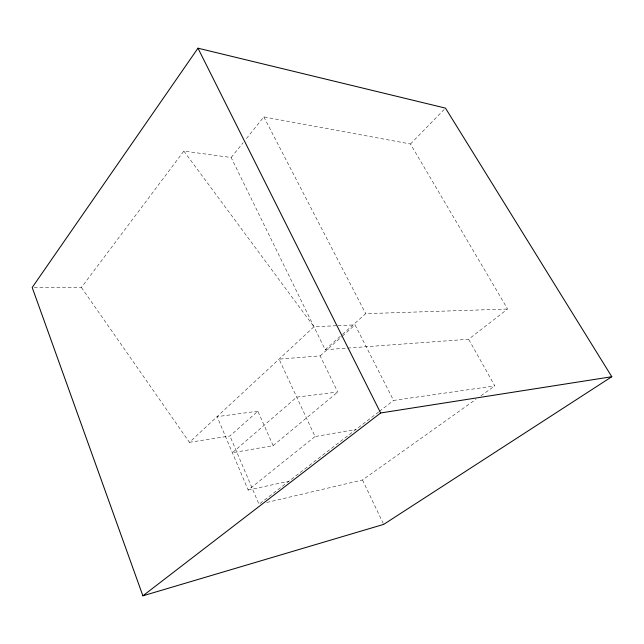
<?xml version="1.0" encoding="UTF-8"?>
<svg xmlns="http://www.w3.org/2000/svg" width="644" height="644" viewBox="0 0 644 644"><rect width="100%" height="100%" fill="white"/><g stroke="black" fill="none" stroke-linecap="round" stroke-linejoin="round"><path stroke-width="0.48" stroke-dasharray="3.22 2.42" d="M34.212 287.49L81.41 287.466L183.854 151.09L231.156 157.514L325.204 349.716L468.631 339.243L507.609 309.031L410.469 143.998L263.847 116.902L245.614 139.555M231.156 157.514L243.102 142.678M410.469 143.998L444.078 109.561M81.41 287.466L189.441 442.307L313.958 326.75L337.013 325.695M325.204 349.716L341.706 335.025M342.463 334.357L365.728 313.66L507.609 309.031M189.441 442.307L229.924 435.98L257.85 411.186L273.137 445.632L232.363 452.732L296.731 397.131L337.722 392.043L320.157 355.858L279.061 359.135L315.053 436.535L355.907 429.5M320.157 355.858L341.69 336.74M342.431 336.079L355.053 324.874L393.573 400.431L494.817 385.901L468.631 339.243M273.137 445.632L337.722 392.043M257.85 411.186L217.084 416.652L248.173 490.044L315.053 436.535M378.664 411.943L259.001 504.292L229.924 435.98M379.445 411.331L393.573 400.431M266.817 502.457L362.5 479.973L476.029 399.256M480.931 395.77L494.817 385.901M248.173 490.044L288.923 481.205M338.011 325.647L355.053 324.874M183.854 151.09L313.958 326.75M263.847 116.902L365.728 313.66M362.5 479.973L383.261 523.483"/><path stroke-width="0.97" d="M197.974 48.187L32.2 287.49L142.888 595.813L383.695 524.385L611.8 376.724L445.479 108.12L197.974 48.187L380.644 412.973L611.8 376.724M142.888 595.813L380.644 412.973"/></g></svg>
